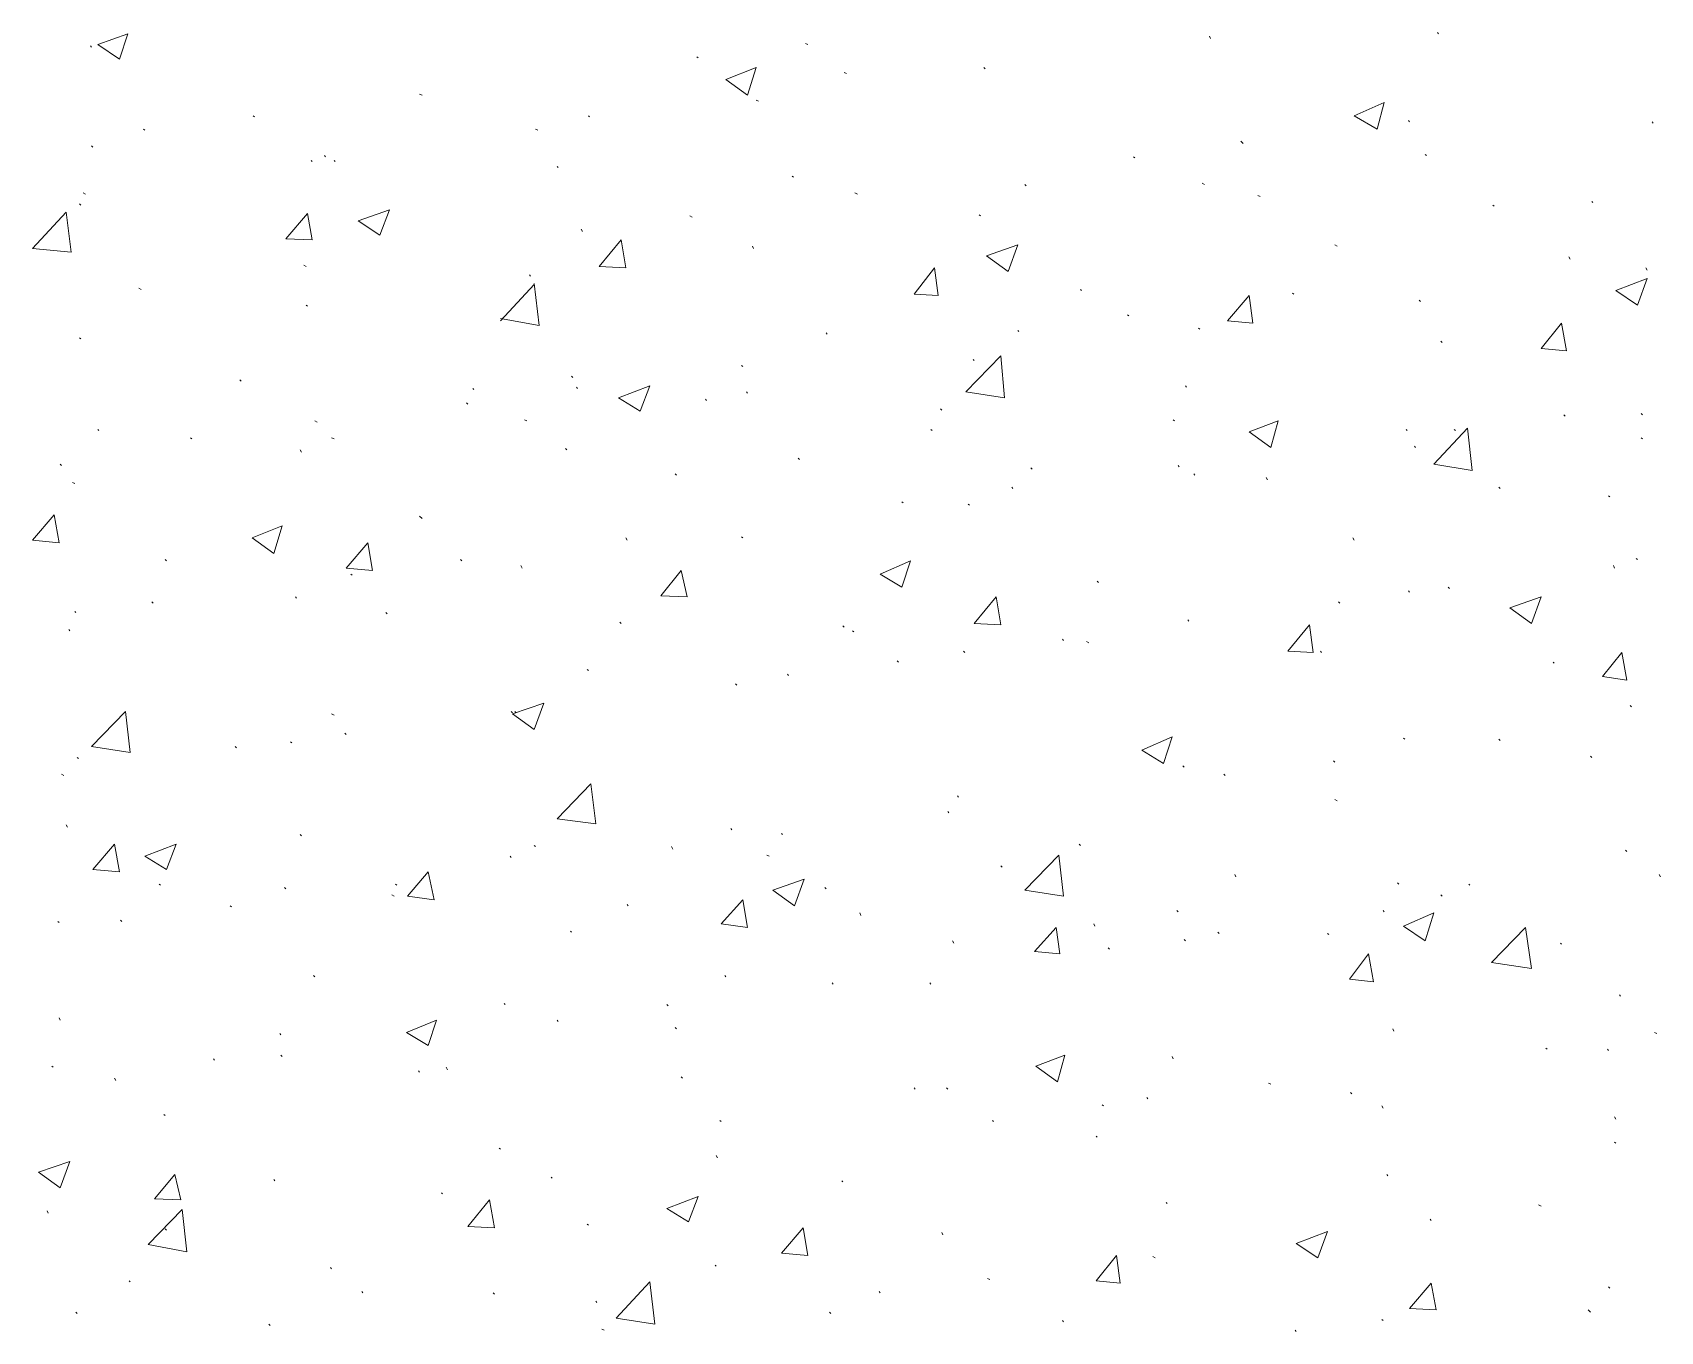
# Model space of a CAD drawing. Header units: millimetres. Extents: x 2928 to 3112, y 1220 to 1280.
# Drawn here: x 2957.408 to 2959.658, y 1245.794 to 1247.589 of the extents above; entities that cross this region are included whole.
import ezdxf

# ---------------------------------------------------------------- set-up
doc = ezdxf.new("R2010")
doc.units = ezdxf.units.MM

msp = doc.modelspace()

# ---------------------------------------------------------------- linework, layer by layer
at = {"color": 92, "linetype": 'Continuous', "lineweight": 13, "true_color": 0x00b800}
for points in [[(2957.49822, 1247.57204), (2957.53988, 1247.58704), (2957.53988, 1247.58704)], [(2957.52822, 1247.55204), (2957.53988, 1247.58704), (2957.53988, 1247.58704)], [(2959.03657, 1247.58038), (2959.0349, 1247.58371), (2959.0349, 1247.58371)], [(2959.35157, 1247.58704), (2959.34991, 1247.58871), (2959.34991, 1247.58871)], [(2957.48988, 1247.56871), (2957.48821, 1247.57038), (2957.48821, 1247.57038)], [(2957.49822, 1247.57204), (2957.52822, 1247.55204), (2957.52822, 1247.55204)], [(2958.32823, 1247.55371), (2958.32656, 1247.55538), (2958.32656, 1247.55538)], [(2958.4799, 1247.57204), (2958.47656, 1247.57371), (2958.47656, 1247.57371)], [(2958.36656, 1247.52371), (2958.40823, 1247.54038), (2958.40823, 1247.54038)], [(2958.39656, 1247.50204), (2958.40823, 1247.54038), (2958.40823, 1247.54038)], [(2958.53323, 1247.53204), (2958.5299, 1247.53371), (2958.5299, 1247.53371)], [(2958.7249, 1247.53871), (2958.72323, 1247.54038), (2958.72323, 1247.54038)], [(2958.36656, 1247.52371), (2958.39656, 1247.50204), (2958.39656, 1247.50204)], [(2957.94655, 1247.50204), (2957.94322, 1247.50371), (2957.94322, 1247.50371)], [(2958.41156, 1247.49371), (2958.40823, 1247.49538), (2958.40823, 1247.49538)], [(2959.23491, 1247.47371), (2959.27657, 1247.49204), (2959.27657, 1247.49204)], [(2959.26657, 1247.45538), (2959.27657, 1247.49204), (2959.27657, 1247.49204)], [(2957.71488, 1247.47204), (2957.71322, 1247.47371), (2957.71322, 1247.47371)], [(2958.17822, 1247.47204), (2958.17656, 1247.47371), (2958.17656, 1247.47371)], [(2959.23491, 1247.47371), (2959.26657, 1247.45538), (2959.26657, 1247.45538)], [(2959.31157, 1247.46538), (2959.30991, 1247.46704), (2959.30991, 1247.46704)], [(2959.64825, 1247.46371), (2959.64658, 1247.46538), (2959.64658, 1247.46538)], [(2957.56322, 1247.45371), (2957.56155, 1247.45538), (2957.56155, 1247.45538)], [(2958.10656, 1247.45371), (2958.10322, 1247.45538), (2958.10322, 1247.45538)], [(2957.49155, 1247.43038), (2957.48988, 1247.43204), (2957.48988, 1247.43204)], [(2957.81322, 1247.41704), (2957.81155, 1247.41871), (2957.81155, 1247.41871)], [(2959.08157, 1247.43538), (2959.07824, 1247.43871), (2959.07824, 1247.43871)], [(2959.33491, 1247.41871), (2959.33324, 1247.42038), (2959.33324, 1247.42038)], [(2957.79489, 1247.41038), (2957.79322, 1247.41204), (2957.79322, 1247.41204)], [(2957.82655, 1247.41038), (2957.82489, 1247.41204), (2957.82489, 1247.41204)], [(2958.13489, 1247.40204), (2958.13322, 1247.40371), (2958.13322, 1247.40371)], [(2958.93157, 1247.41538), (2958.9299, 1247.41704), (2958.9299, 1247.41704)], [(2958.4599, 1247.38871), (2958.45823, 1247.39038), (2958.45823, 1247.39038)], [(2958.78157, 1247.37704), (2958.7799, 1247.37871), (2958.7799, 1247.37871)], [(2959.02824, 1247.37871), (2959.0249, 1247.38038), (2959.0249, 1247.38038)], [(2957.47488, 1247.35037), (2957.47321, 1247.35204), (2957.47321, 1247.35204)], [(2957.48155, 1247.36538), (2957.47821, 1247.36704), (2957.47821, 1247.36704)], [(2958.54823, 1247.36538), (2958.5449, 1247.36704), (2958.5449, 1247.36704)], [(2959.1049, 1247.36204), (2959.10157, 1247.36371), (2959.10157, 1247.36371)], [(2959.42824, 1247.34871), (2959.42658, 1247.35037), (2959.42658, 1247.35037)], [(2959.56491, 1247.35371), (2959.56324, 1247.35537), (2959.56324, 1247.35537)], [(2957.40821, 1247.29037), (2957.45488, 1247.34037), (2957.45488, 1247.34037)], [(2957.46155, 1247.28537), (2957.45488, 1247.34037), (2957.45488, 1247.34037)], [(2957.75822, 1247.30371), (2957.78822, 1247.33871), (2957.78822, 1247.33871)], [(2957.79489, 1247.30204), (2957.78822, 1247.33871), (2957.78822, 1247.33871)], [(2957.85822, 1247.32871), (2957.90155, 1247.34371), (2957.90155, 1247.34371)], [(2957.85822, 1247.32871), (2957.88822, 1247.30871), (2957.88822, 1247.30871)], [(2957.88822, 1247.30871), (2957.90155, 1247.34371), (2957.90155, 1247.34371)], [(2958.31989, 1247.33371), (2958.31656, 1247.33537), (2958.31656, 1247.33537)], [(2958.71823, 1247.33537), (2958.71657, 1247.33704), (2958.71657, 1247.33704)], [(2958.16822, 1247.31371), (2958.16656, 1247.31704), (2958.16656, 1247.31704)], [(2957.40821, 1247.29037), (2957.46155, 1247.28537), (2957.46155, 1247.28537)], [(2957.75822, 1247.30371), (2957.79489, 1247.30204), (2957.79489, 1247.30204)], [(2958.19156, 1247.26537), (2958.22156, 1247.30204), (2958.22156, 1247.30204)], [(2958.22823, 1247.26371), (2958.22156, 1247.30204), (2958.22156, 1247.30204)], [(2958.40489, 1247.29037), (2958.40323, 1247.29371), (2958.40323, 1247.29371)], [(2958.72657, 1247.28037), (2958.7699, 1247.29537), (2958.7699, 1247.29537)], [(2958.75657, 1247.25871), (2958.7699, 1247.29537), (2958.7699, 1247.29537)], [(2959.21157, 1247.29371), (2959.20824, 1247.29537), (2959.20824, 1247.29537)], [(2957.78655, 1247.26537), (2957.78322, 1247.26704), (2957.78322, 1247.26704)], [(2958.19156, 1247.26537), (2958.22823, 1247.26371), (2958.22823, 1247.26371)], [(2958.62656, 1247.22704), (2958.6549, 1247.26371), (2958.6549, 1247.26371)], [(2958.6599, 1247.22537), (2958.6549, 1247.26371), (2958.6549, 1247.26371)], [(2958.72657, 1247.28037), (2958.75657, 1247.25871), (2958.75657, 1247.25871)], [(2959.53324, 1247.27537), (2959.53158, 1247.27871), (2959.53158, 1247.27871)], [(2959.63991, 1247.26037), (2959.63825, 1247.26371), (2959.63825, 1247.26371)], [(2958.05489, 1247.19037), (2958.10156, 1247.24037), (2958.10156, 1247.24037)], [(2958.09656, 1247.25204), (2958.09489, 1247.25371), (2958.09489, 1247.25371)], [(2958.10822, 1247.18371), (2958.10156, 1247.24204), (2958.10156, 1247.24204)], [(2959.59658, 1247.23204), (2959.63991, 1247.24871), (2959.63991, 1247.24871)], [(2959.62658, 1247.21204), (2959.63991, 1247.24871), (2959.63991, 1247.24871)], [(2957.55822, 1247.23371), (2957.55488, 1247.23537), (2957.55488, 1247.23537)], [(2958.62656, 1247.22704), (2958.6599, 1247.22537), (2958.6599, 1247.22537)], [(2958.85823, 1247.23204), (2958.85657, 1247.23371), (2958.85657, 1247.23371)], [(2959.0599, 1247.19037), (2959.0899, 1247.22537), (2959.0899, 1247.22537)], [(2959.0949, 1247.18704), (2959.0899, 1247.22537), (2959.0899, 1247.22537)], [(2959.15157, 1247.22704), (2959.14991, 1247.22871), (2959.14991, 1247.22871)], [(2959.32657, 1247.21704), (2959.32491, 1247.21871), (2959.32491, 1247.21871)], [(2959.59658, 1247.23204), (2959.62658, 1247.21204), (2959.62658, 1247.21204)], [(2957.78822, 1247.21037), (2957.78655, 1247.21204), (2957.78655, 1247.21204)], [(2958.05489, 1247.19371), (2958.10822, 1247.18371), (2958.10822, 1247.18371)], [(2958.92324, 1247.19704), (2958.92157, 1247.19871), (2958.92157, 1247.19871)], [(2958.50656, 1247.17204), (2958.5049, 1247.17371), (2958.5049, 1247.17371)], [(2958.77157, 1247.17537), (2958.7699, 1247.17704), (2958.7699, 1247.17704)], [(2959.02157, 1247.17871), (2959.0199, 1247.18037), (2959.0199, 1247.18037)], [(2959.0599, 1247.19037), (2959.0949, 1247.18704), (2959.0949, 1247.18704)], [(2959.49324, 1247.15204), (2959.52158, 1247.18704), (2959.52158, 1247.18704)], [(2959.52824, 1247.14871), (2959.52158, 1247.18704), (2959.52158, 1247.18704)], [(2957.47488, 1247.16537), (2957.47321, 1247.16704), (2957.47321, 1247.16704)], [(2959.35657, 1247.16037), (2959.35491, 1247.16204), (2959.35491, 1247.16204)], [(2959.49324, 1247.15204), (2959.52824, 1247.14871), (2959.52824, 1247.14871)], [(2958.38989, 1247.12704), (2958.38823, 1247.1287), (2958.38823, 1247.1287)], [(2958.69823, 1247.09204), (2958.74657, 1247.14204), (2958.74657, 1247.14204)], [(2958.7099, 1247.13537), (2958.70823, 1247.13704), (2958.70823, 1247.13704)], [(2958.75157, 1247.0837), (2958.74657, 1247.14204), (2958.74657, 1247.14204)], [(2957.69655, 1247.10704), (2957.69488, 1247.1087), (2957.69488, 1247.1087)], [(2958.15489, 1247.11204), (2958.15322, 1247.1137), (2958.15322, 1247.1137)], [(2958.01822, 1247.09537), (2958.01656, 1247.09704), (2958.01656, 1247.09704)], [(2958.16156, 1247.09704), (2958.15989, 1247.0987), (2958.15989, 1247.0987)], [(2958.21823, 1247.0837), (2958.26156, 1247.10037), (2958.26156, 1247.10037)], [(2958.21823, 1247.0837), (2958.24823, 1247.06537), (2958.24823, 1247.06537)], [(2958.24823, 1247.06537), (2958.26156, 1247.10037), (2958.26156, 1247.10037)], [(2958.33989, 1247.08037), (2958.33823, 1247.08204), (2958.33823, 1247.08204)], [(2958.39656, 1247.09037), (2958.39489, 1247.09204), (2958.39489, 1247.09204)], [(2958.69823, 1247.09204), (2958.75157, 1247.0837), (2958.75157, 1247.0837)], [(2959.00324, 1247.0987), (2959.00157, 1247.10037), (2959.00157, 1247.10037)], [(2958.00989, 1247.07537), (2958.00822, 1247.07704), (2958.00822, 1247.07704)], [(2958.6649, 1247.06704), (2958.66323, 1247.0687), (2958.66323, 1247.0687)], [(2959.52658, 1247.0587), (2959.52491, 1247.06037), (2959.52491, 1247.06037)], [(2959.63325, 1247.06037), (2959.63158, 1247.06204), (2959.63158, 1247.06204)], [(2957.49988, 1247.0387), (2957.49822, 1247.04037), (2957.49822, 1247.04037)], [(2957.80155, 1247.05037), (2957.79822, 1247.05204), (2957.79822, 1247.05204)], [(2958.09156, 1247.05204), (2958.08822, 1247.0537), (2958.08822, 1247.0537)], [(2958.65156, 1247.0387), (2958.6499, 1247.04037), (2958.6499, 1247.04037)], [(2958.98657, 1247.05204), (2958.9849, 1247.0537), (2958.9849, 1247.0537)], [(2959.0899, 1247.03704), (2959.12991, 1247.05204), (2959.12991, 1247.05204)], [(2959.0899, 1247.03704), (2959.1199, 1247.01537), (2959.1199, 1247.01537)], [(2959.1199, 1247.01537), (2959.12991, 1247.05204), (2959.12991, 1247.05204)], [(2959.30824, 1247.0387), (2959.30657, 1247.04037), (2959.30657, 1247.04037)], [(2959.34491, 1246.99204), (2959.39158, 1247.04204), (2959.39158, 1247.04204)], [(2959.37491, 1247.0387), (2959.37324, 1247.04037), (2959.37324, 1247.04037)], [(2959.39824, 1246.9837), (2959.39158, 1247.04204), (2959.39158, 1247.04204)], [(2957.62822, 1247.02704), (2957.62655, 1247.0287), (2957.62655, 1247.0287)], [(2957.82489, 1247.02704), (2957.82155, 1247.0287), (2957.82155, 1247.0287)], [(2958.14656, 1247.01204), (2958.14489, 1247.0137), (2958.14489, 1247.0137)], [(2959.31991, 1247.01537), (2959.31824, 1247.01704), (2959.31824, 1247.01704)], [(2959.63325, 1247.02704), (2959.63158, 1247.0287), (2959.63158, 1247.0287)], [(2957.44821, 1246.99037), (2957.44655, 1246.99204), (2957.44655, 1246.99204)], [(2957.77989, 1247.0087), (2957.77822, 1247.01204), (2957.77822, 1247.01204)], [(2958.46823, 1246.9987), (2958.46656, 1247.00037), (2958.46656, 1247.00037)], [(2958.99324, 1246.9887), (2958.99157, 1246.99037), (2958.99157, 1246.99037)], [(2959.34491, 1246.99204), (2959.39824, 1246.9837), (2959.39824, 1246.9837)], [(2958.29823, 1246.97704), (2958.29656, 1246.9787), (2958.29656, 1246.9787)], [(2958.7899, 1246.98537), (2958.78823, 1246.98704), (2958.78823, 1246.98704)], [(2959.0149, 1246.97704), (2959.01324, 1246.9787), (2959.01324, 1246.9787)], [(2959.1149, 1246.97037), (2959.11324, 1246.9737), (2959.11324, 1246.9737)], [(2957.46655, 1246.96537), (2957.46321, 1246.96704), (2957.46321, 1246.96704)], [(2958.76323, 1246.9587), (2958.76157, 1246.96037), (2958.76157, 1246.96037)], [(2959.43658, 1246.9587), (2959.43491, 1246.96037), (2959.43491, 1246.96037)], [(2959.58824, 1246.94704), (2959.58658, 1246.9487), (2959.58658, 1246.9487)], [(2958.61156, 1246.9387), (2958.6099, 1246.94037), (2958.6099, 1246.94037)], [(2958.70323, 1246.93537), (2958.70157, 1246.93704), (2958.70157, 1246.93704)], [(2957.40821, 1246.88703), (2957.43821, 1246.92204), (2957.43821, 1246.92204)], [(2957.44488, 1246.8837), (2957.43821, 1246.92204), (2957.43821, 1246.92204)], [(2957.71155, 1246.89037), (2957.75322, 1246.90704), (2957.75322, 1246.90704)], [(2957.74155, 1246.8687), (2957.75322, 1246.90704), (2957.75322, 1246.90704)], [(2957.94655, 1246.91704), (2957.94322, 1246.92037), (2957.94322, 1246.92037)], [(2957.40821, 1246.88703), (2957.44488, 1246.8837), (2957.44488, 1246.8837)], [(2957.71155, 1246.89037), (2957.74155, 1246.8687), (2957.74155, 1246.8687)], [(2957.84155, 1246.8487), (2957.87155, 1246.8837), (2957.87155, 1246.8837)], [(2957.87822, 1246.84537), (2957.87155, 1246.8837), (2957.87155, 1246.8837)], [(2958.22989, 1246.88703), (2958.22823, 1246.89037), (2958.22823, 1246.89037)], [(2958.38989, 1246.89037), (2958.38823, 1246.89203), (2958.38823, 1246.89203)], [(2959.23491, 1246.88703), (2959.23324, 1246.89037), (2959.23324, 1246.89037)], [(2957.59322, 1246.8587), (2957.59155, 1246.86037), (2957.59155, 1246.86037)], [(2958.00156, 1246.8587), (2957.99989, 1246.86037), (2957.99989, 1246.86037)], [(2958.5799, 1246.84037), (2958.62156, 1246.8587), (2958.62156, 1246.8587)], [(2958.6099, 1246.82203), (2958.62156, 1246.8587), (2958.62156, 1246.8587)], [(2959.62658, 1246.86037), (2959.62491, 1246.86203), (2959.62491, 1246.86203)], [(2957.84155, 1246.8487), (2957.87822, 1246.84537), (2957.87822, 1246.84537)], [(2957.84989, 1246.8387), (2957.84822, 1246.84037), (2957.84822, 1246.84037)], [(2958.08489, 1246.8487), (2958.08322, 1246.85203), (2958.08322, 1246.85203)], [(2958.27656, 1246.81037), (2958.30489, 1246.84537), (2958.30489, 1246.84537)], [(2958.31323, 1246.8087), (2958.30489, 1246.84537), (2958.30489, 1246.84537)], [(2958.5799, 1246.84037), (2958.6099, 1246.82203), (2958.6099, 1246.82203)], [(2959.59491, 1246.8487), (2959.59324, 1246.85203), (2959.59324, 1246.85203)], [(2958.27656, 1246.81037), (2958.31323, 1246.8087), (2958.31323, 1246.8087)], [(2958.88157, 1246.8287), (2958.8799, 1246.83037), (2958.8799, 1246.83037)], [(2959.31157, 1246.81537), (2959.30991, 1246.81703), (2959.30991, 1246.81703)], [(2959.36658, 1246.82037), (2959.36491, 1246.82203), (2959.36491, 1246.82203)], [(2957.46821, 1246.78703), (2957.46655, 1246.7887), (2957.46655, 1246.7887)], [(2957.57488, 1246.80037), (2957.57322, 1246.80203), (2957.57322, 1246.80203)], [(2957.77322, 1246.80703), (2957.77155, 1246.8087), (2957.77155, 1246.8087)], [(2958.7099, 1246.77203), (2958.7399, 1246.8087), (2958.7399, 1246.8087)], [(2958.74657, 1246.77037), (2958.7399, 1246.8087), (2958.7399, 1246.8087)], [(2959.21491, 1246.80037), (2959.21324, 1246.80203), (2959.21324, 1246.80203)], [(2959.44991, 1246.7937), (2959.49324, 1246.8087), (2959.49324, 1246.8087)], [(2959.44991, 1246.7937), (2959.47991, 1246.77203), (2959.47991, 1246.77203)], [(2959.47991, 1246.77203), (2959.49324, 1246.8087), (2959.49324, 1246.8087)], [(2957.89822, 1246.78537), (2957.89655, 1246.78703), (2957.89655, 1246.78703)], [(2958.22156, 1246.77203), (2958.21989, 1246.7737), (2958.21989, 1246.7737)], [(2958.5299, 1246.76703), (2958.52823, 1246.7687), (2958.52823, 1246.7687)], [(2958.7099, 1246.77203), (2958.74657, 1246.77037), (2958.74657, 1246.77037)], [(2959.00657, 1246.77537), (2959.0049, 1246.77703), (2959.0049, 1246.77703)], [(2959.14324, 1246.7337), (2959.17324, 1246.77037), (2959.17324, 1246.77037)], [(2959.17824, 1246.73203), (2959.17324, 1246.77037), (2959.17324, 1246.77037)], [(2957.45988, 1246.76203), (2957.45821, 1246.7637), (2957.45821, 1246.7637)], [(2958.54323, 1246.76037), (2958.54156, 1246.76203), (2958.54156, 1246.76203)], [(2958.83323, 1246.7487), (2958.83157, 1246.75037), (2958.83157, 1246.75037)], [(2958.86823, 1246.74537), (2958.8649, 1246.74703), (2958.8649, 1246.74703)], [(2958.6049, 1246.7187), (2958.60323, 1246.72037), (2958.60323, 1246.72037)], [(2958.69657, 1246.73203), (2958.6949, 1246.7337), (2958.6949, 1246.7337)], [(2959.14324, 1246.7337), (2959.17824, 1246.73203), (2959.17824, 1246.73203)], [(2959.18991, 1246.73203), (2959.18824, 1246.7337), (2959.18824, 1246.7337)], [(2959.57824, 1246.6987), (2959.60491, 1246.73203), (2959.60491, 1246.73203)], [(2959.61158, 1246.6937), (2959.60491, 1246.73203), (2959.60491, 1246.73203)], [(2958.17656, 1246.70703), (2958.17489, 1246.7087), (2958.17489, 1246.7087)], [(2958.45323, 1246.70037), (2958.45156, 1246.70203), (2958.45156, 1246.70203)], [(2959.51158, 1246.71703), (2959.50991, 1246.7187), (2959.50991, 1246.7187)], [(2959.57824, 1246.6987), (2959.61158, 1246.6937), (2959.61158, 1246.6937)], [(2958.38156, 1246.68703), (2958.37989, 1246.6887), (2958.37989, 1246.6887)], [(2958.07156, 1246.64703), (2958.11489, 1246.66203), (2958.11489, 1246.66203)], [(2958.10156, 1246.62536), (2958.11489, 1246.66203), (2958.11489, 1246.66203)], [(2959.61825, 1246.65703), (2959.61658, 1246.6587), (2959.61658, 1246.6587)], [(2957.48988, 1246.60203), (2957.53655, 1246.65036), (2957.53655, 1246.65036)], [(2957.54322, 1246.5937), (2957.53655, 1246.65036), (2957.53655, 1246.65036)], [(2957.82489, 1246.64536), (2957.82155, 1246.64703), (2957.82155, 1246.64703)], [(2958.07156, 1246.6487), (2958.06989, 1246.65036), (2958.06989, 1246.65036)], [(2958.07156, 1246.64703), (2958.10156, 1246.62536), (2958.10156, 1246.62536)], [(2958.07656, 1246.6487), (2958.07489, 1246.65036), (2958.07489, 1246.65036)], [(2957.76655, 1246.60703), (2957.76489, 1246.6087), (2957.76489, 1246.6087)], [(2957.84155, 1246.6187), (2957.83989, 1246.62036), (2957.83989, 1246.62036)], [(2958.94157, 1246.59703), (2958.98324, 1246.61536), (2958.98324, 1246.61536)], [(2958.97157, 1246.5787), (2958.98324, 1246.61536), (2958.98324, 1246.61536)], [(2959.30491, 1246.61203), (2959.30324, 1246.6137), (2959.30324, 1246.6137)], [(2959.43658, 1246.61036), (2959.43491, 1246.61203), (2959.43491, 1246.61203)], [(2957.47155, 1246.58536), (2957.46988, 1246.58703), (2957.46988, 1246.58703)], [(2957.48988, 1246.60203), (2957.54322, 1246.5937), (2957.54322, 1246.5937)], [(2957.68988, 1246.60036), (2957.68822, 1246.60203), (2957.68822, 1246.60203)], [(2958.94157, 1246.59703), (2958.97157, 1246.5787), (2958.97157, 1246.5787)], [(2959.56324, 1246.58703), (2959.56158, 1246.5887), (2959.56158, 1246.5887)], [(2957.45155, 1246.56203), (2957.44821, 1246.5637), (2957.44821, 1246.5637)], [(2958.9999, 1246.5737), (2958.99824, 1246.57536), (2958.99824, 1246.57536)], [(2959.05657, 1246.56203), (2959.0549, 1246.5637), (2959.0549, 1246.5637)], [(2959.20824, 1246.58036), (2959.20657, 1246.58203), (2959.20657, 1246.58203)], [(2958.13322, 1246.50203), (2958.17989, 1246.55036), (2958.17989, 1246.55036)], [(2958.18656, 1246.49536), (2958.17989, 1246.55036), (2958.17989, 1246.55036)], [(2958.68823, 1246.53203), (2958.68657, 1246.5337), (2958.68657, 1246.5337)], [(2959.21157, 1246.52703), (2959.20824, 1246.5287), (2959.20824, 1246.5287)], [(2958.13322, 1246.50203), (2958.18656, 1246.49536), (2958.18656, 1246.49536)], [(2958.6749, 1246.51036), (2958.67323, 1246.51203), (2958.67323, 1246.51203)], [(2957.45655, 1246.49036), (2957.45488, 1246.4937), (2957.45488, 1246.4937)], [(2957.77989, 1246.4787), (2957.77822, 1246.48036), (2957.77822, 1246.48036)], [(2958.37489, 1246.48703), (2958.37323, 1246.4887), (2958.37323, 1246.4887)], [(2958.4449, 1246.48036), (2958.44323, 1246.48203), (2958.44323, 1246.48203)], [(2957.49155, 1246.43203), (2957.52155, 1246.46703), (2957.52155, 1246.46703)], [(2957.52822, 1246.42869), (2957.52155, 1246.46703), (2957.52155, 1246.46703)], [(2957.56322, 1246.45036), (2957.60655, 1246.46703), (2957.60655, 1246.46703)], [(2957.56322, 1246.45036), (2957.59322, 1246.43203), (2957.59322, 1246.43203)], [(2957.59322, 1246.43203), (2957.60655, 1246.46703), (2957.60655, 1246.46703)], [(2958.06989, 1246.4487), (2958.06822, 1246.45036), (2958.06822, 1246.45036)], [(2958.10322, 1246.4637), (2958.10156, 1246.46536), (2958.10156, 1246.46536)], [(2958.29323, 1246.46036), (2958.29156, 1246.4637), (2958.29156, 1246.4637)], [(2958.42656, 1246.45036), (2958.42323, 1246.45203), (2958.42323, 1246.45203)], [(2958.7799, 1246.40369), (2958.82657, 1246.45203), (2958.82657, 1246.45203)], [(2958.83323, 1246.39536), (2958.82657, 1246.45203), (2958.82657, 1246.45203)], [(2958.85657, 1246.46536), (2958.8549, 1246.46703), (2958.8549, 1246.46703)], [(2959.61158, 1246.45703), (2959.60991, 1246.4587), (2959.60991, 1246.4587)], [(2957.49155, 1246.43203), (2957.52822, 1246.42869), (2957.52822, 1246.42869)], [(2957.92655, 1246.39536), (2957.95489, 1246.42869), (2957.95489, 1246.42869)], [(2957.96322, 1246.39036), (2957.95489, 1246.42869), (2957.95489, 1246.42869)], [(2958.74823, 1246.43536), (2958.74657, 1246.43703), (2958.74657, 1246.43703)], [(2957.58488, 1246.41036), (2957.58322, 1246.41203), (2957.58322, 1246.41203)], [(2957.75822, 1246.40536), (2957.75655, 1246.40703), (2957.75655, 1246.40703)], [(2957.91155, 1246.41036), (2957.90989, 1246.41203), (2957.90989, 1246.41203)], [(2958.43156, 1246.40369), (2958.4749, 1246.41869), (2958.4749, 1246.41869)], [(2958.46156, 1246.38203), (2958.4749, 1246.41869), (2958.4749, 1246.41869)], [(2958.5049, 1246.40536), (2958.50323, 1246.40703), (2958.50323, 1246.40703)], [(2959.07157, 1246.42203), (2959.0699, 1246.42536), (2959.0699, 1246.42536)], [(2959.29657, 1246.41203), (2959.29491, 1246.41369), (2959.29491, 1246.41369)], [(2959.39491, 1246.41036), (2959.39324, 1246.41203), (2959.39324, 1246.41203)], [(2959.65825, 1246.42203), (2959.65658, 1246.42536), (2959.65658, 1246.42536)], [(2957.90822, 1246.39536), (2957.90489, 1246.39703), (2957.90489, 1246.39703)], [(2957.92655, 1246.39536), (2957.96322, 1246.39036), (2957.96322, 1246.39036)], [(2958.23156, 1246.38203), (2958.22989, 1246.38369), (2958.22989, 1246.38369)], [(2958.35989, 1246.35703), (2958.38989, 1246.39036), (2958.38989, 1246.39036)], [(2958.39656, 1246.35203), (2958.38989, 1246.39036), (2958.38989, 1246.39036)], [(2958.43156, 1246.40369), (2958.46156, 1246.38203), (2958.46156, 1246.38203)], [(2958.7799, 1246.40369), (2958.83323, 1246.39536), (2958.83323, 1246.39536)], [(2959.35657, 1246.39536), (2959.35491, 1246.39703), (2959.35491, 1246.39703)], [(2957.44488, 1246.35869), (2957.44321, 1246.36036), (2957.44321, 1246.36036)], [(2957.53155, 1246.36036), (2957.52988, 1246.36203), (2957.52988, 1246.36203)], [(2957.68322, 1246.38036), (2957.68155, 1246.38203), (2957.68155, 1246.38203)], [(2958.55323, 1246.36869), (2958.55156, 1246.37203), (2958.55156, 1246.37203)], [(2958.99157, 1246.37369), (2958.9899, 1246.37536), (2958.9899, 1246.37536)], [(2959.27657, 1246.37369), (2959.27491, 1246.37536), (2959.27491, 1246.37536)], [(2959.30324, 1246.35369), (2959.34491, 1246.37203), (2959.34491, 1246.37203)], [(2959.33324, 1246.33369), (2959.34491, 1246.37203), (2959.34491, 1246.37203)], [(2958.15322, 1246.34536), (2958.15156, 1246.34703), (2958.15156, 1246.34703)], [(2958.35989, 1246.35703), (2958.39656, 1246.35203), (2958.39656, 1246.35203)], [(2958.79323, 1246.31869), (2958.82323, 1246.35203), (2958.82323, 1246.35203)], [(2958.82823, 1246.31536), (2958.82323, 1246.35203), (2958.82323, 1246.35203)], [(2958.87657, 1246.35369), (2958.8749, 1246.35703), (2958.8749, 1246.35703)], [(2959.04824, 1246.34369), (2959.04657, 1246.34536), (2959.04657, 1246.34536)], [(2959.19991, 1246.34203), (2959.19824, 1246.34369), (2959.19824, 1246.34369)], [(2959.30324, 1246.35369), (2959.33324, 1246.33369), (2959.33324, 1246.33369)], [(2959.42491, 1246.30369), (2959.47158, 1246.35203), (2959.47158, 1246.35203)], [(2959.47991, 1246.29536), (2959.47158, 1246.35203), (2959.47158, 1246.35203)], [(2958.68157, 1246.33036), (2958.6799, 1246.33369), (2958.6799, 1246.33369)], [(2958.79323, 1246.31869), (2958.82823, 1246.31536), (2958.82823, 1246.31536)], [(2958.89657, 1246.32203), (2958.8949, 1246.32369), (2958.8949, 1246.32369)], [(2959.00157, 1246.33369), (2958.9999, 1246.33536), (2958.9999, 1246.33536)], [(2959.22824, 1246.28036), (2959.25491, 1246.31536), (2959.25491, 1246.31536)], [(2959.26157, 1246.27703), (2959.25491, 1246.31536), (2959.25491, 1246.31536)], [(2959.52158, 1246.32869), (2959.51991, 1246.33036), (2959.51991, 1246.33036)], [(2959.42491, 1246.30369), (2959.47991, 1246.29536), (2959.47991, 1246.29536)], [(2957.79822, 1246.28369), (2957.79655, 1246.28536), (2957.79655, 1246.28536)], [(2958.36656, 1246.28369), (2958.36489, 1246.28536), (2958.36489, 1246.28536)], [(2958.5149, 1246.27369), (2958.51323, 1246.27536), (2958.51323, 1246.27536)], [(2958.6499, 1246.27369), (2958.64823, 1246.27536), (2958.64823, 1246.27536)], [(2959.22824, 1246.28036), (2959.26157, 1246.27703), (2959.26157, 1246.27703)], [(2959.60325, 1246.25703), (2959.60158, 1246.25869), (2959.60158, 1246.25869)], [(2957.44655, 1246.22369), (2957.44488, 1246.22703), (2957.44488, 1246.22703)], [(2958.06156, 1246.24536), (2958.05989, 1246.24703), (2958.05989, 1246.24703)], [(2958.28656, 1246.24369), (2958.28489, 1246.24536), (2958.28489, 1246.24536)], [(2957.75155, 1246.20369), (2957.74989, 1246.20536), (2957.74989, 1246.20536)], [(2957.92489, 1246.20703), (2957.96656, 1246.22369), (2957.96656, 1246.22369)], [(2957.92489, 1246.20703), (2957.95489, 1246.18869), (2957.95489, 1246.18869)], [(2957.95489, 1246.18869), (2957.96656, 1246.22369), (2957.96656, 1246.22369)], [(2958.13489, 1246.22203), (2958.13322, 1246.22369), (2958.13322, 1246.22369)], [(2958.29823, 1246.21203), (2958.29656, 1246.21369), (2958.29656, 1246.21369)], [(2959.28991, 1246.20869), (2959.28824, 1246.21203), (2959.28824, 1246.21203)], [(2959.65325, 1246.20536), (2959.64991, 1246.20703), (2959.64991, 1246.20703)], [(2959.50158, 1246.18369), (2959.49991, 1246.18536), (2959.49991, 1246.18536)], [(2959.58658, 1246.18202), (2959.58491, 1246.18369), (2959.58491, 1246.18369)], [(2957.43655, 1246.15869), (2957.43488, 1246.16036), (2957.43488, 1246.16036)], [(2957.65988, 1246.16869), (2957.65822, 1246.17036), (2957.65822, 1246.17036)], [(2957.75322, 1246.17369), (2957.75155, 1246.17536), (2957.75155, 1246.17536)], [(2957.98156, 1246.15536), (2957.97989, 1246.15869), (2957.97989, 1246.15869)], [(2958.7949, 1246.16036), (2958.8349, 1246.17536), (2958.8349, 1246.17536)], [(2958.7949, 1246.16036), (2958.8249, 1246.13869), (2958.8249, 1246.13869)], [(2958.8249, 1246.13869), (2958.8349, 1246.17536), (2958.8349, 1246.17536)], [(2958.9849, 1246.17036), (2958.98324, 1246.17369), (2958.98324, 1246.17369)], [(2957.52322, 1246.14036), (2957.52155, 1246.14369), (2957.52155, 1246.14369)], [(2957.94322, 1246.15202), (2957.94155, 1246.15369), (2957.94155, 1246.15369)], [(2958.30656, 1246.14369), (2958.30489, 1246.14536), (2958.30489, 1246.14536)], [(2959.1199, 1246.13536), (2959.11657, 1246.13702), (2959.11657, 1246.13702)], [(2958.62823, 1246.12869), (2958.62656, 1246.13036), (2958.62656, 1246.13036)], [(2958.67323, 1246.12869), (2958.67157, 1246.13036), (2958.67157, 1246.13036)], [(2958.9499, 1246.11536), (2958.94824, 1246.11702), (2958.94824, 1246.11702)], [(2959.23157, 1246.12202), (2959.22991, 1246.12369), (2959.22991, 1246.12369)], [(2957.59155, 1246.09202), (2957.58988, 1246.09369), (2957.58988, 1246.09369)], [(2958.88823, 1246.10536), (2958.88657, 1246.10702), (2958.88657, 1246.10702)], [(2959.27491, 1246.10202), (2959.27324, 1246.10536), (2959.27324, 1246.10536)], [(2959.59658, 1246.08702), (2959.59491, 1246.09036), (2959.59491, 1246.09036)], [(2958.35989, 1246.08369), (2958.35823, 1246.08536), (2958.35823, 1246.08536)], [(2958.73657, 1246.08369), (2958.7349, 1246.08536), (2958.7349, 1246.08536)], [(2958.05489, 1246.04536), (2958.05322, 1246.04702), (2958.05322, 1246.04702)], [(2958.8799, 1246.06202), (2958.87823, 1246.06369), (2958.87823, 1246.06369)], [(2959.59658, 1246.05369), (2959.59491, 1246.05536), (2959.59491, 1246.05536)], [(2957.41655, 1246.01369), (2957.45988, 1246.02869), (2957.45988, 1246.02869)], [(2957.44655, 1245.99202), (2957.45988, 1246.02869), (2957.45988, 1246.02869)], [(2958.35489, 1246.03369), (2958.35323, 1246.03702), (2958.35323, 1246.03702)], [(2957.41655, 1246.01369), (2957.44655, 1245.99202), (2957.44655, 1245.99202)], [(2957.57655, 1245.97702), (2957.60488, 1246.01036), (2957.60488, 1246.01036)], [(2957.61322, 1245.97536), (2957.60488, 1246.01036), (2957.60488, 1246.01036)], [(2957.74322, 1246.00202), (2957.74155, 1246.00369), (2957.74155, 1246.00369)], [(2958.12656, 1246.00536), (2958.12489, 1246.00702), (2958.12489, 1246.00702)], [(2958.52823, 1246.00036), (2958.52656, 1246.00202), (2958.52656, 1246.00202)], [(2959.28157, 1246.00869), (2959.27991, 1246.01036), (2959.27991, 1246.01036)], [(2957.97489, 1245.98369), (2957.97322, 1245.98536), (2957.97322, 1245.98536)], [(2958.28489, 1245.96369), (2958.32823, 1245.98036), (2958.32823, 1245.98036)], [(2958.31489, 1245.94535), (2958.32823, 1245.98036), (2958.32823, 1245.98036)], [(2957.42988, 1245.95702), (2957.42821, 1245.96035), (2957.42821, 1245.96035)], [(2957.56822, 1245.91369), (2957.61488, 1245.96202), (2957.61488, 1245.96202)], [(2957.57655, 1245.97702), (2957.61322, 1245.97536), (2957.61322, 1245.97536)], [(2957.62155, 1245.90369), (2957.61488, 1245.96202), (2957.61488, 1245.96202)], [(2958.00989, 1245.93869), (2958.03989, 1245.97536), (2958.03989, 1245.97536)], [(2958.04656, 1245.93702), (2958.03989, 1245.97536), (2958.03989, 1245.97536)], [(2958.28489, 1245.96369), (2958.31489, 1245.94535), (2958.31489, 1245.94535)], [(2958.97657, 1245.97036), (2958.9749, 1245.97202), (2958.9749, 1245.97202)], [(2959.49324, 1245.96702), (2959.48991, 1245.96869), (2959.48991, 1245.96869)], [(2957.59322, 1245.93369), (2957.59155, 1245.93535), (2957.59155, 1245.93535)], [(2958.00989, 1245.93869), (2958.04656, 1245.93702), (2958.04656, 1245.93702)], [(2958.17656, 1245.94035), (2958.17489, 1245.94202), (2958.17489, 1245.94202)], [(2958.44323, 1245.90202), (2958.47323, 1245.93702), (2958.47323, 1245.93702)], [(2958.4799, 1245.89869), (2958.47323, 1245.93702), (2958.47323, 1245.93702)], [(2959.34157, 1245.94702), (2959.33991, 1245.94869), (2959.33991, 1245.94869)], [(2957.56822, 1245.91369), (2957.62155, 1245.90369), (2957.62155, 1245.90369)], [(2958.66657, 1245.92702), (2958.6649, 1245.93035), (2958.6649, 1245.93035)], [(2959.15491, 1245.91535), (2959.19824, 1245.93202), (2959.19824, 1245.93202)], [(2959.15491, 1245.91535), (2959.18491, 1245.89535), (2959.18491, 1245.89535)], [(2959.18491, 1245.89535), (2959.19824, 1245.93202), (2959.19824, 1245.93202)], [(2958.44323, 1245.90202), (2958.4799, 1245.89869), (2958.4799, 1245.89869)], [(2958.87823, 1245.86369), (2958.90657, 1245.89869), (2958.90657, 1245.89869)], [(2958.91157, 1245.86035), (2958.90657, 1245.89869), (2958.90657, 1245.89869)], [(2958.9599, 1245.89535), (2958.95657, 1245.89702), (2958.95657, 1245.89702)], [(2957.82155, 1245.88035), (2957.81989, 1245.88202), (2957.81989, 1245.88202)], [(2958.35323, 1245.88369), (2958.35156, 1245.88535), (2958.35156, 1245.88535)], [(2958.73157, 1245.86535), (2958.72823, 1245.86702), (2958.72823, 1245.86702)], [(2957.54322, 1245.86202), (2957.54155, 1245.86369), (2957.54155, 1245.86369)], [(2957.86489, 1245.84702), (2957.86322, 1245.84869), (2957.86322, 1245.84869)], [(2958.04656, 1245.84535), (2958.04489, 1245.84702), (2958.04489, 1245.84702)], [(2958.21489, 1245.81202), (2958.26156, 1245.86202), (2958.26156, 1245.86202)], [(2958.26823, 1245.80369), (2958.26156, 1245.86202), (2958.26156, 1245.86202)], [(2958.5799, 1245.84702), (2958.57823, 1245.84869), (2958.57823, 1245.84869)], [(2958.87823, 1245.86369), (2958.91157, 1245.86035), (2958.91157, 1245.86035)], [(2959.31157, 1245.82535), (2959.34157, 1245.86035), (2959.34157, 1245.86035)], [(2959.34824, 1245.82369), (2959.34157, 1245.86035), (2959.34157, 1245.86035)], [(2959.58824, 1245.85369), (2959.58658, 1245.85535), (2959.58658, 1245.85535)], [(2957.46988, 1245.81869), (2957.46821, 1245.82035), (2957.46821, 1245.82035)], [(2958.18822, 1245.83369), (2958.18656, 1245.83535), (2958.18656, 1245.83535)], [(2958.51156, 1245.81869), (2958.5099, 1245.82035), (2958.5099, 1245.82035)], [(2959.31157, 1245.82535), (2959.34824, 1245.82369), (2959.34824, 1245.82369)], [(2959.56158, 1245.82035), (2959.55824, 1245.82369), (2959.55824, 1245.82369)], [(2957.73655, 1245.80202), (2957.73489, 1245.80369), (2957.73489, 1245.80369)], [(2958.21489, 1245.81202), (2958.26823, 1245.80369), (2958.26823, 1245.80369)], [(2958.83323, 1245.80702), (2958.83157, 1245.80869), (2958.83157, 1245.80869)], [(2959.27491, 1245.80869), (2959.27324, 1245.81035), (2959.27324, 1245.81035)], [(2958.19823, 1245.79535), (2958.19489, 1245.79702), (2958.19489, 1245.79702)], [(2959.15491, 1245.79369), (2959.15324, 1245.79535), (2959.15324, 1245.79535)]]:
    msp.add_lwpolyline(points, dxfattribs=at)

doc.saveas('drawing.dxf')
